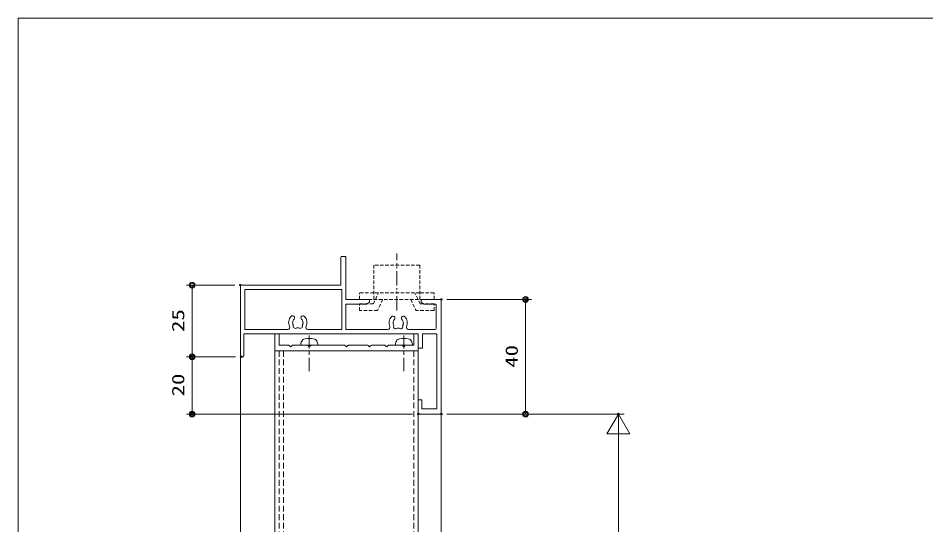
# Model space of a CAD drawing. Units: millimetres on the paper. Extents: x -395 to 395, y -281 to 281.
# Drawn here: x -395.3 to -78.8, y 104.2 to 281 of the extents above; entities that cross this region are included whole.
import ezdxf
from ezdxf.enums import TextEntityAlignment as Align

# ---------------------------------------------------------------- set-up
doc = ezdxf.new("R2010")
doc.units = ezdxf.units.MM
doc.header["$PDMODE"] = 32
doc.header["$PDSIZE"] = 0.5
for name, pattern in [('DASHED1', [1.8, 1.2, -0.6]), ('DASHED2', [3, 2, -1]), ('DOUBLE_CHAIN1', [8.8, 5, -1, 0.6, -0.6, 0.6, -1])]:
    doc.linetypes.add(name, pattern=pattern)
for name, color, linetype, lineweight in [('0-2_USERZ', 3, 'Continuous', 9), ('0-3_F-1', 7, 'Continuous', 9), ('0-6_YSS_ZEN', 6, 'Continuous', 9), ('0-7_0', 7, 'Continuous', 9), ('0-F_SHAPE', 7, 'Continuous', 9)]:
    doc.layers.add(name, color=color, linetype=linetype, lineweight=lineweight)
doc.layers.add('0-8_DEFPOINTS', color=1, linetype='Continuous')
doc.layers.add('0-D_YKK_H1901', color=7, linetype='Continuous')
doc.styles.add('ＭＳ ゴシック', font='')
doc.styles.get('ＭＳ ゴシック').set_extended_font_data('MS Gothic')

# ---------------------------------------------------------------- blocks, each defined once
blk = doc.blocks.new('図枠')
at = {"layer": '0-3_F-1'}
blk.add_lwpolyline([(790.6, 0), (0, 0), (0, 562), (790.6, 562)], close=True, dxfattribs=at)
blk = doc.blocks.new('A$C4AF12DDD')
at = {"layer": '0-2_USERZ', "color": 7}
blk.add_line((10, 36.8), (10, 43.8), dxfattribs=at)
at = {"layer": '0-7_0'}
for p, q in [((10, 63.5), (10, 70)), ((20.204, 68.2), (11.63, 68.2)), ((20.504, 58.583), (20.504, 67.9)), ((22.004, 68.2), (22.004, 63.5)), ((22.004, 63.5), (27.004, 63.5)), ((27.004, 62), (27.004, 63.5)), ((27.004, 62), (22.004, 62)), ((22.004, 62), (22.004, 1.2)), ((48.204, 63.2), (45.004, 63.2)), ((45.004, 62), (45.004, 63.2)), ((45.004, 62), (50.004, 62)), ((16.186, 56.2), (16.196, 56.2)), ((16.186, 53.8), (16.196, 53.8)), ((20.504, 36.8), (20.504, 51.417)), ((10, 36.8), (10, 44.5)), ((-5, 35.3), (-5, 36.5)), ((-4.7, 36.8), (10, 36.8)), ((5, 35), (-4.7, 35)), ((5, 0), (5, 35)), ((6.5, 1.5), (6.5, 35.3)), ((6.5, 35.3), (20.504, 35.3)), ((11.63, 36.8), (20.504, 36.8)), ((20.504, 35.3), (20.504, 23.524)), ((16.056, 21.2), (16.066, 21.2)), ((18.33, 21.789), (18.215, 21.842)), ((16.056, 18.8), (16.066, 18.8)), ((20.504, 16.476), (20.504, 1.5)), ((29.704, 0), (5, 0)), ((20.504, 1.5), (6.5, 1.5)), ((22.004, 1.2), (29.704, 1.2)), ((30.004, 0.9), (30.004, 0.3))]:
    blk.add_line(p, q, dxfattribs=at)
for points in [[(10, 70), (50.004, 70), (50.004, 62)], [(11.63, 68.2), (11.63, 64.091), (11, 63), (10.5, 63)], [(48.204, 63.2), (48.204, 68.5), (22.304, 68.5)], [(18.46, 56.789), (18.345, 56.842), (17.951, 56.773)], [(10.5, 45), (11, 45), (11.63, 43.909), (11.63, 36.8)], [(18.33, 21.789), (18.215, 21.842), (17.821, 21.773)]]:
    blk.add_lwpolyline(points, dxfattribs=at)
for centre, radius, start, end in [((20.204, 67.9), 0.3, 0, 90), ((22.304, 68.2), 0.3, 90, 180), ((10.5, 63.5), 0.5, 180, 270), ((16.536, 56.806), 0.7, 133.7398, 240), ((18.264, 55), 3.2, 66.74202, 133.7398), ((19.804, 58.583), 0.7, 246.74202, 0), ((16.536, 56.806), 0.7, 240, 313.7398), ((16.536, 53.194), 0.7, 46.2602, 120), ((18.264, 55), 1.8, 100, 133.7398), ((18.264, 55), 1.8, 59.14685, 83.7398), ((19.493, 55.86), 0.75, 315.95278, 114.04722), ((19.493, 54.14), 0.75, 245.95278, 44.04722), ((18.264, 55), 1.8, 349.14685, 10.85315), ((16.536, 53.194), 0.7, 120, 226.2602), ((18.264, 55), 3.2, 226.2602, 293.25798), ((18.264, 55), 1.8, 226.2602, 260), ((18.264, 55), 1.8, 260, 300.85315), ((19.804, 51.417), 0.7, 0, 113.25798), ((10.5, 44.5), 0.5, 90, 180), ((-4.7, 36.5), 0.3, 90, 180), ((-4.7, 35.3), 0.3, 180, 270), ((16.406, 21.806), 0.7, 133.7398, 240), ((18.134, 20), 3.2, 64.64629, 133.7398), ((19.804, 23.524), 0.7, 244.64629, 0), ((16.406, 21.806), 0.7, 240, 313.7398), ((18.134, 20), 1.8, 100, 133.7398), ((18.134, 20), 1.8, 59.14685, 83.7398), ((19.363, 20.86), 0.75, 315.95278, 114.04722), ((19.363, 19.14), 0.75, 245.95278, 44.04722), ((18.134, 20), 1.8, 349.14685, 10.85315), ((16.406, 18.194), 0.7, 120, 226.2602), ((18.134, 20), 3.2, 226.2602, 295.35371), ((16.406, 18.194), 0.7, 46.2602, 120), ((18.134, 20), 1.8, 226.2602, 260), ((18.134, 20), 1.8, 260, 300.85315), ((19.804, 16.476), 0.7, 0, 115.35371), ((29.704, 0.9), 0.3, 0, 90), ((29.704, 0.3), 0.3, 270, 0)]:
    blk.add_arc(centre, radius, start, end, dxfattribs=at)
blk = doc.blocks.new('K-12688')
at = {"layer": '0-7_0', "color": 4, "linetype": 'DASHED1'}
for p, q in [((-6.721, 3.9), (-13, 3.9)), ((-13, 3.9), (-13, 1.6)), ((-4.903, 0), (-6.721, 3.9)), ((4.903, 0), (6.721, 3.9)), ((13.003, 3.9), (6.721, 3.9)), ((13.003, 3.9), (13.003, 1.6)), ((-8.187, 1.6), (-13, 1.6)), ((13, 0), (-13, 0)), ((-13, 0), (-13, -2.3)), ((-8.187, 1.6), (-7.44, 0)), ((-8, 0), (-8, -12)), ((-7.44, 0), (-6.368, -2.3)), ((7.44, 0), (6.368, -2.3)), ((8.186, 1.6), (7.44, 0)), ((8, 0), (8, -12)), ((13.003, 1.6), (8.186, 1.6)), ((13, 0), (13, -2.3)), ((-8, -2.3), (-13, -2.3)), ((8, -2.3), (-8, -2.3)), ((13, -2.3), (8, -2.3)), ((8, -12), (-8, -12))]:
    blk.add_line(p, q, dxfattribs=at)
at = {"layer": '0-7_0', "color": 4, "linetype": 'DOUBLE_CHAIN1'}
blk.add_line((0, 3.9), (0, -15.96), dxfattribs=at)
blk = doc.blocks.new('丸ビス簡略')
at = {"layer": '0-7_0', "color": 1}
for p, q in [((0, -1.163), (0, 3.4)), ((0, -3.363), (0, -2.163)), ((0, -9), (0, -4.363))]:
    blk.add_line(p, q, dxfattribs=at)
at = {"layer": '0-7_0', "color": 4}
blk.add_line((-3, 0), (3, 0), dxfattribs=at)
for centre, radius, start, end in [((0, 0), 3, 150.84034, 180), ((-1.223, 0.682), 1.6, 101.01271, 150.84034), ((0, -5.6), 8, 78.98729, 101.01271), ((1.223, 0.682), 1.6, 29.15966, 78.98729), ((0, 0), 3, 0, 29.15966)]:
    blk.add_arc(centre, radius, start, end, dxfattribs=at)
blk = doc.blocks.new('ALW1')
at = {"layer": '0-7_0'}
blk.add_line((0, 0), (-1, 0), dxfattribs=at)
blk.add_lwpolyline([(-0.34641, -0.2), (0, 0), (-0.34641, 0.2)], close=True, dxfattribs=at)
blk = doc.blocks.new('DOT1')
at = {"layer": '0-7_0'}
blk.add_line((0, 0), (-1, 0), dxfattribs=at)
for radius in [0.5, 0.325]:
    blk.add_circle((0, 0), radius, dxfattribs=at)

msp = doc.modelspace()

# ---------------------------------------------------------------- linework, layer by layer
at = {"layer": '0-2_USERZ'}
for p, q in [((-319.796, 187.856), (-336.661, 187.856)), ((-334.661, 185.856), (-334.661, 164.852)), ((-245.796, 182.856), (-216.35, 182.856)), ((-218.35, 144.852), (-218.35, 180.856)), ((-319.496, 162.852), (-336.661, 162.852)), ((-319.496, 162.852), (-336.661, 162.852)), ((-317.796, 163.152), (-317.796, -97.148)), ((-334.661, 160.852), (-334.661, 144.852)), ((-257.796, 142.852), (-336.661, 142.852)), ((-247.796, 142.852), (-247.796, -12.148)), ((-245.796, 142.852), (-216.35, 142.852))]:
    msp.add_line(p, q, dxfattribs=at)
at = {"layer": '0-2_USERZ', "linetype": 'DASHED2'}
for p, q in [((-304.296, 164.852), (-304.296, -69.148)), ((-302.796, 164.852), (-302.796, -69.148)), ((-257.296, 164.852), (-257.296, -69.148))]:
    msp.add_line(p, q, dxfattribs=at)
at = {"layer": '0-2_USERZ'}
msp.add_lwpolyline([(-305.796, -69.148), (-305.796, 164.852), (-255.796, 164.852), (-255.796, -69.148)], close=True, dxfattribs=at)
at = {"layer": '0-6_YSS_ZEN'}
for p, q in [((-245.796, 142.852), (-184.015, 142.852)), ((-186.015, 7.852), (-186.015, 122.852))]:
    msp.add_line(p, q, dxfattribs=at)
at = {"layer": '0-8_DEFPOINTS'}
for p in [(-317.796, 187.856), (-247.796, 182.856), (-218.35, 182.856), (-334.661, 162.852), (-317.496, 162.852), (-334.661, 142.852), (-255.796, 142.852), (-247.796, 142.852), (-247.796, 142.852), (-186.015, 142.852)]:
    msp.add_point(p, dxfattribs=at)
at = {"layer": '0-F_SHAPE'}
for p, q in [((-300.543, 166.483), (-300.706, 166.721)), ((-299.885, 166.721), (-300.048, 166.483)), ((-294.455, 166.852), (-299.637, 166.852)), ((-294.044, 166.483), (-294.207, 166.721)), ((-293.386, 166.721), (-293.549, 166.483)), ((-281.454, 166.852), (-293.138, 166.852)), ((-281.043, 166.483), (-281.206, 166.721)), ((-280.385, 166.721), (-280.548, 166.483)), ((-273.454, 166.852), (-280.137, 166.852)), ((-273.043, 166.483), (-273.206, 166.721)), ((-272.385, 166.721), (-272.548, 166.483)), ((-267.454, 166.852), (-272.137, 166.852)), ((-267.043, 166.483), (-267.206, 166.721)), ((-266.385, 166.721), (-266.548, 166.483)), ((-261.484, 166.852), (-266.137, 166.852)), ((-261.073, 166.483), (-261.236, 166.721)), ((-260.415, 166.721), (-260.578, 166.483))]:
    msp.add_line(p, q, dxfattribs=at)
msp.add_lwpolyline([(-300.954, 166.852), (-304.296, 166.852), (-304.296, 170.852), (-305.796, 170.852), (-305.796, 164.852), (-255.796, 164.852), (-255.796, 170.852), (-257.296, 170.852), (-257.296, 166.852), (-260.167, 166.852)], dxfattribs=at)
for centre, start, end in [((-300.954, 166.552), 34.34408, 90), ((-300.296, 166.652), 214.34408, 325.65592), ((-299.637, 166.552), 90, 145.65592), ((-294.455, 166.552), 34.34408, 90), ((-293.797, 166.652), 214.34408, 325.65592), ((-293.138, 166.552), 90, 145.65592), ((-281.454, 166.552), 34.34408, 90), ((-280.796, 166.652), 214.34408, 325.65592), ((-280.137, 166.552), 90, 145.65592), ((-273.454, 166.552), 34.34408, 90), ((-272.796, 166.652), 214.34408, 325.65592), ((-272.137, 166.552), 90, 145.65592), ((-267.454, 166.552), 34.34408, 90), ((-266.796, 166.652), 214.34408, 325.65592), ((-266.137, 166.552), 90, 145.65592), ((-261.484, 166.552), 34.34408, 90), ((-260.826, 166.652), 214.34408, 325.65592), ((-260.167, 166.552), 90, 145.65592)]:
    msp.add_arc(centre, 0.3, start, end, dxfattribs=at)

# ---------------------------------------------------------------- block references
at = {"layer": '0-2_USERZ'}
msp.add_blockref('図枠', (-395.319, -280.995), dxfattribs=at)
at = {"layer": '0-2_USERZ', "rotation": 270}
msp.add_blockref('A$C4AF12DDD', (-317.796, 192.856), dxfattribs=at)
at = {"layer": '0-2_USERZ', "xscale": 2, "yscale": 2}
for p, rotation in [((-334.661, 187.856), 90), ((-218.35, 182.856), 90), ((-334.661, 162.852), 270), ((-334.661, 162.852), 90), ((-334.661, 142.852), 270), ((-218.35, 142.852), 270)]:
    msp.add_blockref('DOT1', p, dxfattribs=dict(at, rotation=rotation))
at = {"layer": '0-2_USERZ', "xscale": -1}
for p in [(-293.796, 166.852), (-260.796, 166.852)]:
    msp.add_blockref('丸ビス簡略', p, dxfattribs=at)
at = {"layer": '0-6_YSS_ZEN', "xscale": 20, "yscale": 20, "rotation": 90}
msp.add_blockref('ALW1', (-186.015, 142.852), dxfattribs=at)
at = {"layer": '0-D_YKK_H1901', "xscale": -1, "rotation": 180}
msp.add_blockref('K-12688', (-263.296, 182.856), dxfattribs=at)

# ---------------------------------------------------------------- texts
at = {"layer": '0-2_USERZ', "style": 'ＭＳ ゴシック', "width": 1.35}
for s, p in [('25', (-336.078, 171.497)), ('40', (-219.767, 158.997)), ('20', (-336.078, 148.995))]:
    msp.add_text(s, height=4.333, rotation=90, dxfattribs=at).set_placement(p, align=Align.BOTTOM_LEFT)

doc.saveas('drawing.dxf')
